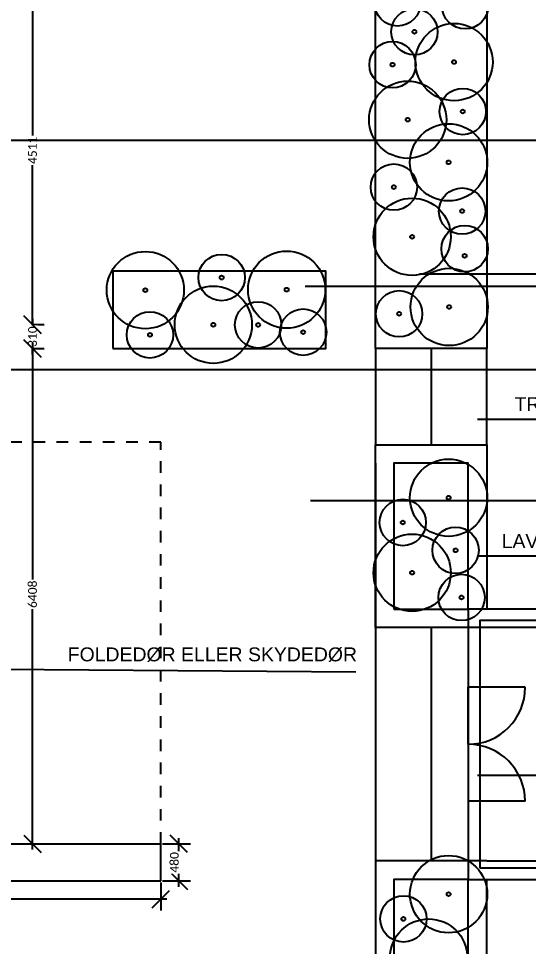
# Model space of a CAD drawing. Header units: millimetres. Extents: x -125028 to 402293, y -1165516 to -1085363.
# Drawn here: x 150804 to 157404, y -1138492 to -1126485 of the extents above; entities that cross this region are included whole.
import ezdxf

# ---------------------------------------------------------------- set-up
doc = ezdxf.new("R2010")
doc.units = ezdxf.units.MM
doc.header["$LTSCALE"] = 100
doc.linetypes.add('Dash 1_5', pattern=[3, 1.5, -1.5])
doc.layers.add('A99--M-', color=9, linetype='Continuous', lineweight=9)
for name, color, linetype in [('Døre', 1, 'Continuous'), ('Tekst rum', 161, 'Continuous'), ('Vinduesglas', 220, 'Continuous'), ('Vægge meget let', 8, 'Continuous'), ('Vægge tung', 4, 'Continuous')]:
    doc.layers.add(name, color=color, linetype=linetype)
doc.layers.add('Haver', color=7, linetype='Continuous', true_color=0x007f00)
doc.styles.add('Calibri_1', font='calibri.ttf', dxfattribs={"height": 112.5})
doc.dimstyles.new('Diagonal_-_1_5_mm_Calibri', dxfattribs={"dimscale": 304.8, "dimtxt": 132.451698, "dimasz": 0.738189, "dimexe": 0.492126, "dimexo": 0.0625, "dimgap": 0, "dimtad": 1, "dimdec": 0, "dimzin": 0, "dimdsep": 46, "dimtxsty": 'Calibri_1', "dimblk1": 'OBLIQUE', "dimblk2": 'OBLIQUE', "dimsah": 1, "dimcen": 0.09, "dimdle": 0.246063, "dimazin": 0, "dimtfac": 1, "dimtdec": 4, "dimtix": 1, "dimtmove": 2, "dimatfit": 3, "dimfxl": 0.492126, "dimfxlon": 1, "dimtvp": 1, "dimtfill": 1, "dimtolj": 1, "dimtzin": 0, "dimarcsym": 2})

# ---------------------------------------------------------------- blocks, each defined once
blk = doc.blocks.new('_Oblique')
at = {"color": 0, "linetype": 'ByBlock', "lineweight": -2}
blk.add_line((-0.5, -0.5), (0.5, 0.5), dxfattribs=at)
blk = doc.blocks.new('*D2778')
at = {"layer": 'A99--M-', "color": 0, "lineweight": -2, "transparency": 16777216}
for p, q in [((150985, -1125860), (150985, -1128018)), ((150985, -1125935), (151135, -1125935)), ((150985, -1130521), (150985, -1128363)), ((150985, -1130446), (151135, -1130446))]:
    blk.add_line(p, q, dxfattribs=at)
at = {"layer": 'Defpoints', "color": 0, "transparency": 16777216}
for p in [(150985, -1125935), (150985, -1130446), (150985, -1130446)]:
    blk.add_point(p, dxfattribs=at)
at = {"layer": 'A99--M-', "color": 0, "lineweight": -2, "transparency": 16777216, "xscale": 224.9999999999999, "yscale": 224.9999999999999, "zscale": 224.9999999999999}
for p, rotation in [((150985, -1125935), 90), ((150985, -1130446), 270)]:
    blk.add_blockref('_Oblique', p, dxfattribs=dict(at, rotation=rotation))
at = {"layer": 'A99--M-', "color": 0, "transparency": 16777216, "insert": (150985, -1128190), "char_height": 112.5, "attachment_point": 5, "rotation": 90, "style": 'Calibri_1', "bg_fill": 3, "box_fill_scale": 1.1, "bg_fill_color": 256, "bg_fill_true_color": 13158600, "bg_fill_transparency": 0}
blk.add_mtext('\\A1;4511', dxfattribs=at)
blk = doc.blocks.new('*D2802')
at = {"layer": 'A99--M-', "color": 0, "lineweight": -2, "transparency": 16777216}
for p, q in [((150985, -1130371), (150985, -1130474)), ((150985, -1130446), (151135, -1130446)), ((150985, -1130831), (150985, -1130728)), ((150985, -1130756), (151135, -1130756))]:
    blk.add_line(p, q, dxfattribs=at)
at = {"layer": 'A99--M-', "color": 0, "transparency": 16777216, "insert": (150985, -1130601), "char_height": 112.5, "attachment_point": 5, "rotation": 90, "style": 'Calibri_1', "bg_fill": 3, "box_fill_scale": 1.1, "bg_fill_color": 256, "bg_fill_true_color": 13158600, "bg_fill_transparency": 0}
blk.add_mtext('\\A1;310', dxfattribs=at)
at = {"layer": 'Defpoints', "color": 0, "transparency": 16777216}
for p in [(150985, -1130446), (150985, -1130756), (150985, -1130756)]:
    blk.add_point(p, dxfattribs=at)
at = {"layer": 'A99--M-', "color": 0, "lineweight": -2, "transparency": 16777216, "xscale": 224.9999999999999, "yscale": 224.9999999999999, "zscale": 224.9999999999999}
for p, rotation in [((150985, -1130446), 90), ((150985, -1130756), 270)]:
    blk.add_blockref('_Oblique', p, dxfattribs=dict(at, rotation=rotation))
blk = doc.blocks.new('*D2803')
at = {"layer": 'A99--M-', "color": 0, "lineweight": -2, "transparency": 16777216}
for p, q in [((150985, -1130681), (150985, -1133764)), ((150985, -1130756), (151135, -1130756)), ((150985, -1137239), (150985, -1134107)), ((150985, -1137164), (151135, -1137164))]:
    blk.add_line(p, q, dxfattribs=at)
at = {"layer": 'Defpoints', "color": 0, "transparency": 16777216}
for p in [(150985, -1130756), (150985, -1137164), (150985, -1137164)]:
    blk.add_point(p, dxfattribs=at)
at = {"layer": 'A99--M-', "color": 0, "lineweight": -2, "transparency": 16777216, "xscale": 224.9999999999999, "yscale": 224.9999999999999, "zscale": 224.9999999999999}
for p, rotation in [((150985, -1130756), 90), ((150985, -1137164), 270)]:
    blk.add_blockref('_Oblique', p, dxfattribs=dict(at, rotation=rotation))
at = {"layer": 'A99--M-', "color": 0, "transparency": 16777216, "insert": (150985, -1133935), "char_height": 112.5, "attachment_point": 5, "rotation": 90, "style": 'Calibri_1', "bg_fill": 3, "box_fill_scale": 1.1, "bg_fill_color": 256, "bg_fill_true_color": 13158600, "bg_fill_transparency": 0}
blk.add_mtext('\\A1;6408', dxfattribs=at)
blk = doc.blocks.new('*D2806')
at = {"layer": 'A99--M-', "color": 0, "lineweight": -2, "transparency": 16777216}
for p, q in [((146179, -1137663), (146179, -1138029)), ((152647, -1137663), (152647, -1138029)), ((152722, -1137879), (146104, -1137879))]:
    blk.add_line(p, q, dxfattribs=at)
at = {"layer": 'Defpoints', "color": 0, "transparency": 16777216}
for p in [(146179, -1137644), (152647, -1137644), (146179, -1137879)]:
    blk.add_point(p, dxfattribs=at)
at = {"layer": 'A99--M-', "color": 0, "lineweight": -2, "transparency": 16777216, "xscale": 224.9999999999999, "yscale": 224.9999999999999, "zscale": 224.9999999999999, "rotation": 180}
blk.add_blockref('_Oblique', (146179, -1137879), dxfattribs=at)
at = {"layer": 'A99--M-', "color": 0, "lineweight": -2, "transparency": 16777216, "xscale": 224.9999999999999, "yscale": 224.9999999999999, "zscale": 224.9999999999999}
blk.add_blockref('_Oblique', (152647, -1137879), dxfattribs=at)
at = {"layer": 'A99--M-', "color": 0, "transparency": 16777216, "insert": (149413, -1137821), "char_height": 112.5, "attachment_point": 5, "style": 'Calibri_1', "bg_fill": 3, "box_fill_scale": 1.1, "bg_fill_color": 256, "bg_fill_true_color": 13158600, "bg_fill_transparency": 0}
blk.add_mtext('\\A1;6468', dxfattribs=at)
blk = doc.blocks.new('*D2821')
at = {"layer": 'A99--M-', "color": 0, "lineweight": -2, "transparency": 16777216}
for p, q in [((152666, -1137164), (153028, -1137164)), ((152878, -1137719), (152878, -1137089)), ((152666, -1137644), (153028, -1137644))]:
    blk.add_line(p, q, dxfattribs=at)
at = {"layer": 'Defpoints', "color": 0, "transparency": 16777216}
for p in [(152647, -1137164), (152878, -1137164), (152647, -1137644)]:
    blk.add_point(p, dxfattribs=at)
at = {"layer": 'A99--M-', "color": 0, "lineweight": -2, "transparency": 16777216, "xscale": 224.9999999999999, "yscale": 224.9999999999999, "zscale": 224.9999999999999}
for p, rotation in [((152878, -1137164), 90), ((152878, -1137644), 270)]:
    blk.add_blockref('_Oblique', p, dxfattribs=dict(at, rotation=rotation))
at = {"layer": 'A99--M-', "color": 0, "transparency": 16777216, "insert": (152821, -1137404), "char_height": 112.5, "attachment_point": 5, "rotation": 90, "style": 'Calibri_1', "bg_fill": 3, "box_fill_scale": 1.1, "bg_fill_color": 256, "bg_fill_true_color": 13158600, "bg_fill_transparency": 0}
blk.add_mtext('\\A1;480', dxfattribs=at)

msp = doc.modelspace()

# ---------------------------------------------------------------- linework, layer by layer
msp.add_line((155423.6, -1132240.2), (155423.6, -1134365.9))
at = {"layer": 'Døre'}
for p, q in [((156623.6, -1135875.9), (156623.6, -1135137.9)), ((157361.6, -1135137.9), (156623.6, -1135137.9)), ((156623.6, -1135875.9), (156623.6, -1136613.9)), ((157361.6, -1136613.9), (156623.6, -1136613.9))]:
    msp.add_line(p, q, dxfattribs=at)
for centre, start, end in [((156623.6, -1135137.9), 270, 0), ((156623.6, -1136613.9), 0, 90)]:
    msp.add_arc(centre, 738, start, end, dxfattribs=at)
at = {"layer": 'Haver'}
msp.add_lwpolyline([(156863.6, -1130756), (155423.6, -1130756), (155423.6, -1126035), (156863.6, -1126035)], close=True, dxfattribs=at)
for centre, radius in [((155710.1, -1126282), 300), ((156584.1, -1126319), 300), ((155928.1, -1126656), 300), ((156441.1, -1127048), 500), ((155928.1, -1126656), 25), ((155645.1, -1127082), 300), ((155645.1, -1127082), 25), ((156441.1, -1127048), 25), ((155841.1, -1127794), 500), ((156553.1, -1127688), 300), ((156553.1, -1127688), 25), ((155841.1, -1127794), 25), ((156370.6, -1128345.5), 500), ((155662.1, -1128666), 300), ((156370.6, -1128345.5), 25), ((155662.1, -1128666), 25), ((156546.1, -1128976), 300), ((155898.1, -1129309), 500), ((156546.1, -1128976), 25), ((156578.1, -1129463), 300), ((155898.1, -1129309), 25), ((154274.1, -1129993), 500), ((152445.1, -1129999), 500), ((153433.1, -1129837), 300), ((156578.1, -1129556), 25), ((156378.1, -1130217), 500), ((153433.1, -1129837), 25), ((152445.1, -1129999), 25), ((153325.1, -1130447), 500), ((154274.1, -1129993), 25), ((155730.1, -1130305), 300), ((153905.1, -1130449), 300), ((156378.1, -1130217), 25), ((152505.1, -1130578), 300), ((154488.1, -1130543), 300), ((155730.1, -1130305), 25), ((153325.1, -1130447), 25), ((153905.1, -1130449), 25), ((152505.1, -1130578), 25), ((154488.1, -1130543), 25), ((156370.6, -1132685.5), 500), ((155777.1, -1133006), 300), ((156370.6, -1132685.5), 25), ((155777.1, -1133006), 25), ((156461.1, -1133365.9), 300), ((155898.1, -1133655.9), 500), ((156461.1, -1133365.9), 25), ((155898.1, -1133655.9), 25), ((156538.1, -1133975.9), 300), ((156538.1, -1133975.9), 25), ((156370.6, -1137815.4), 500), ((155785.1, -1138135.9), 300), ((156370.6, -1137815.4), 25), ((156112.6, -1138636.4), 500), ((155785.1, -1138135.9), 25)]:
    msp.add_circle(centre, radius, dxfattribs=at)
at = {"layer": 'Tekst rum'}
for p, q in [((155992.1, -1129788), (160301.1, -1129788)), ((154512.1, -1129950), (160301.1, -1129950)), ((147201.1, -1131026), (160301.1, -1131026)), ((156745.1, -1131666.9), (160301.1, -1131666.9)), ((154584.1, -1132721.9), (160301.1, -1132721.9)), ((156745.1, -1133438.9), (160301.1, -1133438.9)), ((156745.1, -1136275.9), (166099.1, -1136275.9))]:
    msp.add_line(p, q, dxfattribs=at)
at = {"layer": 'Vinduesglas'}
for points in [[(156623.6, -1137625.9), (161848.6, -1137625.9), (161848.6, -1134125.9), (156623.6, -1134125.9)], [(156773.6, -1137475.9), (161698.6, -1137475.9), (161698.6, -1134275.9), (156773.6, -1134275.9)]]:
    msp.add_lwpolyline(points, close=True, dxfattribs=at)
at = {"layer": 'Vægge meget let'}
for p, q in [((156143.6, -1130756), (156143.6, -1132000.2)), ((155663.6, -1132240.2), (155663.6, -1134125.9)), ((156863.6, -1134365.9), (155423.6, -1134365.9)), ((155423.6, -1134365.9), (155423.6, -1137385.9)), ((156143.6, -1134365.9), (156143.6, -1137385.9))]:
    msp.add_line(p, q, dxfattribs=at)
for points in [[(152023.6, -1130756), (154779.6, -1130756), (154779.6, -1129755.5), (152023.6, -1129755.5)], [(156863.6, -1130756), (155423.6, -1130756), (155423.6, -1132000.2), (156863.6, -1132000.2)], [(155663.6, -1134125.9), (156623.6, -1134125.9), (156623.6, -1132240.2), (155663.6, -1132240.2)], [(155663.6, -1140516), (156623.6, -1140516), (156623.6, -1137625.9), (155663.6, -1137625.9)]]:
    msp.add_lwpolyline(points, close=True, dxfattribs=at)
at = {"layer": 'Vægge meget let', "linetype": 'Dash 1_5'}
msp.add_lwpolyline([(152646.6, -1137163.8), (152646.6, -1131968), (150623.6, -1131968)], dxfattribs=at)
at = {"layer": 'Vægge meget let'}
for points in [[(156863.6, -1134365.9), (156863.6, -1134365.9), (155423.6, -1134365.9), (155423.6, -1132000.2), (156863.6, -1132000.2), (156863.6, -1134125.9)], [(156863.6, -1137385.9), (156863.6, -1137385.9), (161608.6, -1137385.9), (161608.6, -1134365.9), (156863.6, -1134365.9), (156863.6, -1134365.9)], [(156863.6, -1137385.9), (156863.6, -1137385.9), (155423.6, -1137385.9), (155423.6, -1140516), (142628.6, -1140516), (142628.6, -1140756), (156863.6, -1140756), (156863.6, -1137625.9)]]:
    msp.add_lwpolyline(points, dxfattribs=at)
at = {"layer": 'Vægge tung'}
for p, q in [((146178.6, -1137163.8), (152646.6, -1137163.8)), ((152646.6, -1137643.7), (152646.6, -1137163.8)), ((146178.6, -1137643.7), (152646.6, -1137643.7))]:
    msp.add_line(p, q, dxfattribs=at)

# ---------------------------------------------------------------- texts
at = {"layer": 'Tekst rum', "char_height": 180, "attachment_point": 1}
for s, width, insert in [('{\\fArial|b0|i0|c0|p34;TRAPPETRIN - EVT. TEGL}', 3191.673, (157223.5, -1131384.9)), ('{\\fArial|b0|i0|c0|p34;LAV HAVEMUR - EVT. TEGL}', 5472.673, (157057.5, -1133156.9)), ('{\\fArial|b0|i0|c0|p34;FOLDEDØR ELLER SKYDEDØR}', 5472.673, (151440.5, -1134622.6))]:
    msp.add_mtext_dynamic_manual_height_columns(s, width=width, gutter_width=1, heights=[1445], dxfattribs=dict(at, insert=insert))

# ---------------------------------------------------------------- dimensions: what is measured, and where the dimension line sits
at = {"layer": 'A99--M-'}
dim = msp.add_linear_dim(base=(150984.6, -1130446), p1=(150984.6, -1125935), p2=(150984.6, -1130446), angle=90, dimstyle='Diagonal_-_1_5_mm_Calibri', override={"dimpost": '<>', "dimfxl": 1459.172368}, dxfattribs=at)
dim.commit()
dim.dimension.update_dxf_attribs({"geometry": '*D2778', "text_midpoint": (150984.6, -1128190.5), "dimtype": 160})

# ---------------------------------------------------------------- next in the draw order: linework, layer by layer
at = {"layer": 'Tekst rum'}
msp.add_line((150370.1, -1128057), (160301.1, -1128057), dxfattribs=at)

# ---------------------------------------------------------------- next in the draw order: dimensions: what is measured, and where the dimension line sits
at = {"layer": 'A99--M-'}
dim = msp.add_linear_dim(base=(150984.6, -1130756), p1=(150984.6, -1130446), p2=(150984.6, -1130756), angle=90, dimstyle='Diagonal_-_1_5_mm_Calibri', override={"dimpost": '<>', "dimfxl": 1459.172368}, dxfattribs=at)
dim.commit()
dim.dimension.update_dxf_attribs({"geometry": '*D2802', "text_midpoint": (150984.6, -1130601), "dimtype": 160})
dim = msp.add_linear_dim(base=(146178.6, -1137878.7), p1=(152646.6, -1137643.7), p2=(146178.6, -1137643.7), dimstyle='Diagonal_-_1_5_mm_Calibri', override={"dimpost": '<>', "dimfxl": 1459.172368}, dxfattribs=at)
dim.commit()
dim.dimension.update_dxf_attribs({"geometry": '*D2806', "text_midpoint": (149412.6, -1137821.1)})

# ---------------------------------------------------------------- next in the draw order: dimensions: what is measured, and where the dimension line sits
dim = msp.add_linear_dim(base=(150984.6, -1137163.8), p1=(150984.6, -1130756), p2=(150984.6, -1137163.8), angle=90, dimstyle='Diagonal_-_1_5_mm_Calibri', override={"dimpost": '<>', "dimfxl": 1459.172368}, dxfattribs=at)
dim.commit()
dim.dimension.update_dxf_attribs({"geometry": '*D2803', "text_midpoint": (150984.6, -1133935.2), "dimtype": 160})
dim = msp.add_linear_dim(base=(152878.1, -1137163.8), p1=(152646.6, -1137643.7), p2=(152646.6, -1137163.8), angle=90, dimstyle='Diagonal_-_1_5_mm_Calibri', override={"dimpost": '<>', "dimfxl": 1459.172368}, dxfattribs=at)
dim.commit()
dim.dimension.update_dxf_attribs({"geometry": '*D2821', "text_midpoint": (152820.5, -1137403.8)})

# ---------------------------------------------------------------- next in the draw order: linework, layer by layer
at = {"layer": 'Tekst rum'}
msp.add_line((150557.1, -1134904.6), (155170.1, -1134936.9), dxfattribs=at)

doc.saveas('drawing.dxf')
